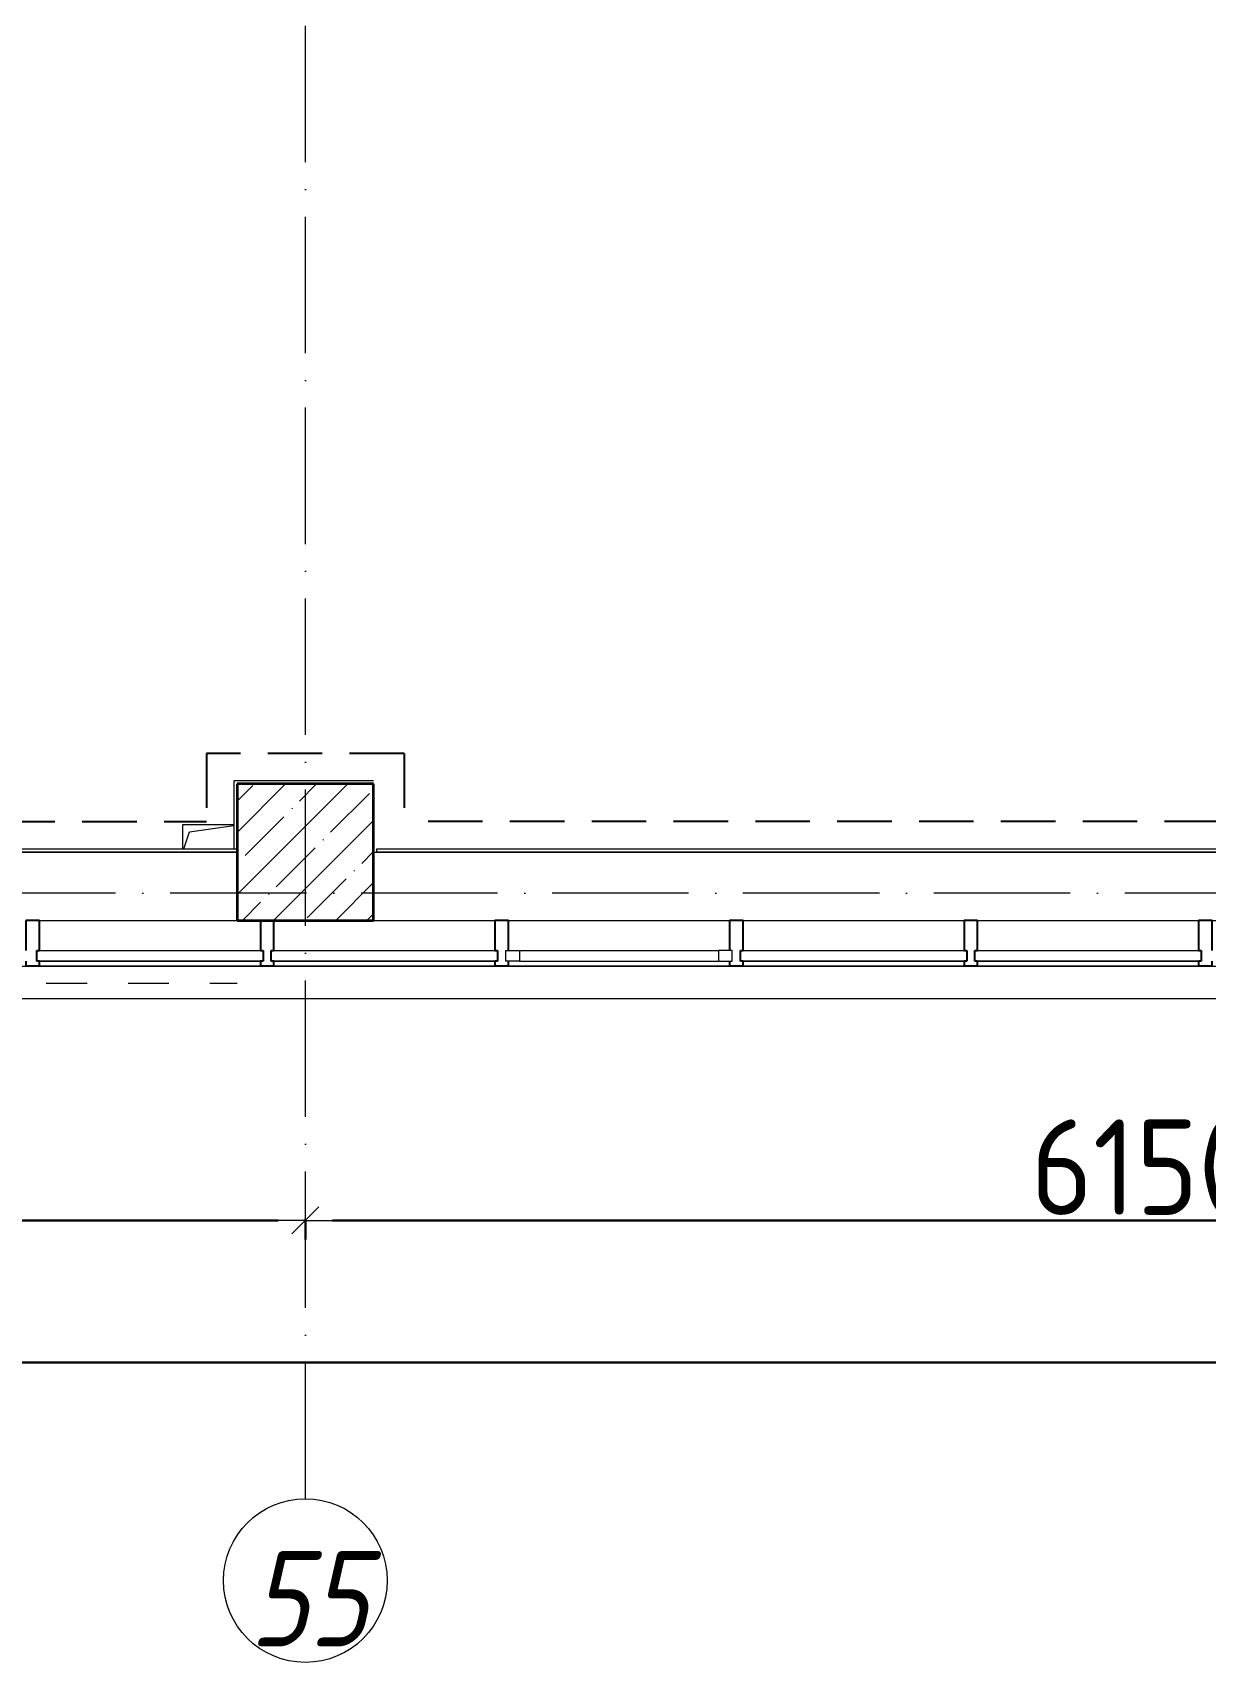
# Model space of a CAD drawing. Header units: millimetres. Extents: x -213536 to 1564669, y -45299 to 942238.
# Drawn here: x 282746 to 287046, y 209995 to 215970 of the extents above; entities that cross this region are included whole.
import ezdxf

# ---------------------------------------------------------------- set-up
doc = ezdxf.new("R2010")
doc.units = ezdxf.units.MM
for name, pattern in [('50_200_ШТРИХ_1Т_ш5_п1_п1_', [700, 500, -100, 0, -100]), ('Штрих короткий', [300, 150, -150]), ('Штриховая _2 мм - 1 мм_', [300, 200, -100])]:
    doc.linetypes.add(name, pattern=pattern)
for name, color, linetype, lineweight in [('0-1', 7, 'Continuous', 5), ('0-2', 7, 'Continuous', 9), ('Импосты витража', 7, 'Continuous', 9), ('Импосты витража-1', 7, 'Continuous', 25), ('Каркас_Импост', 7, 'Continuous', 13), ('Каркас_Импост-1', 7, 'Continuous', 9), ('Несущие колонны', 7, 'Continuous', 9), ('Несущие колонны-1', 7, 'Continuous', 35), ('Обобщенные модели', 7, 'Continuous', 9), ('Окна', 7, 'Continuous', 9), ('Оси', 7, 'Continuous', 9), ('Оси-1', 7, 'Continuous', 20), ('Оси-2', 7, '50_200_ШТРИХ_1Т_ш5_п1_п1_', 9), ('Остекление-1', 7, 'Continuous', 9), ('Перемычка-1', 7, 'Штрих короткий', 9), ('Размеры', 7, 'Continuous', 15), ('Стены', 7, 'Continuous', 9), ('Стены-1', 7, 'Continuous', 13)]:
    doc.layers.add(name, color=color, linetype=linetype, lineweight=lineweight)
doc.layers.add('СТ-1_1', color=7, linetype='Штриховая _2 мм - 1 мм_', lineweight=90, true_color=0x888888)
doc.layers.get('0-2').off()
doc.styles.add('ISOCPEUR_I_1', font='isocpeui.ttf', dxfattribs={"width": 0.85, "height": 2.5})
doc.styles.add('СПДС', font='isocpeur.ttf', dxfattribs={"width": 0.9})
doc.dimstyles.new('Размера А3', dxfattribs={"dimtxt": 200, "dimasz": 100, "dimexe": 70, "dimexo": 100, "dimgap": 20, "dimtad": 1, "dimdec": 0, "dimrnd": 10, "dimzin": 0, "dimdsep": 46, "dimtxsty": 'СПДС', "dimblk": 'ARROWHEAD_6', "dimcen": 1, "dimclrd": 256, "dimclre": 256, "dimclrt": 256, "dimazin": 0, "dimtfac": 1, "dimtdec": 0, "dimtmove": 2, "dimatfit": 3, "dimfxl": 1, "dimtolj": 1, "dimtzin": 0, "dimarcsym": 0})

# ---------------------------------------------------------------- blocks, each defined once
blk = doc.blocks.new('BSC_Колонна _Прямоугольная - 500х500-V56-АИ2_02_План отделки стен 2-го этажа _Часть 2_')
at = {"layer": 'Несущие колонны'}
h = blk.add_hatch(dxfattribs=at)
h.set_pattern_fill('FP_64', color=256, style=0, pattern_type=2)
h.set_pattern_definition([(45, (-77500, -150), (-114.04925, 114.04925), []), (45, (-77385.95, -150), (-114.04925, 114.04925), [201.613, -40.323, 3.353, -36.97])])
h.paths.add_polyline_path([(-250, -250), (250, -250), (250, 250), (-250, 250)], flags=0)
at = {"layer": 'Несущие колонны-1'}
for p, q in [((250, 250), (-250, 250)), ((-250, 250), (-250, -250)), ((250, -250), (250, 250)), ((-250, -250), (250, -250))]:
    blk.add_line(p, q, dxfattribs=at)
blk = doc.blocks.new('PNS_Панель прямоугольная1 - Нр_Стекло - 40мм-25374207-АИ2_02_План отделки стен 2-го этажа _Часть 2_')
at = {"layer": 'Остекление-1'}
for p, q in [((-405, 40), (405, 40)), ((-415, 0), (415, 0)), ((405, 0), (-405, 0))]:
    blk.add_line(p, q, dxfattribs=at)
blk = doc.blocks.new('PNS_Панель прямоугольная2 - Нр_Стекло - 40мм-26243285-АИ2_02_План отделки стен 2-го этажа _Часть 2_')
at = {"layer": 'Каркас_Импост'}
for p, q in [((-415, 0), (-415, 40)), ((-415, 40), (-365, 40)), ((-365, 40), (-365, 0)), ((415, 40), (365, 40)), ((365, 40), (365, 0)), ((415, 0), (415, 40)), ((-365, 0), (-415, 0)), ((365, 0), (415, 0))]:
    blk.add_line(p, q, dxfattribs=at)
at = {"layer": 'Каркас_Импост-1'}
for p, q in [((-365, 40), (365, 40)), ((-365, 0), (365, 0))]:
    blk.add_line(p, q, dxfattribs=at)
blk = doc.blocks.new('Прямоугольный импост - Импост структурный с накладкой - 150мм-V154-АИ2_02_План отделки стен 2-го этажа _Часть 2_')
at = {"layer": 'Импосты витража'}
for p, q in [((76525, -100), (77250, -100)), ((76525, -267), (77335, -267))]:
    blk.add_line(p, q, dxfattribs=at)
blk = doc.blocks.new('Прямоугольный импост - Импост структурный с накладкой - 150мм-V155-АИ2_02_План отделки стен 2-го этажа _Часть 2_')
at = {"layer": 'Импосты витража'}
for p, q in [((77750, -100), (78195, -100)), ((77385, -267), (78195, -267))]:
    blk.add_line(p, q, dxfattribs=at)
blk = doc.blocks.new('Прямоугольный импост - Импост структурный с накладкой - 150мм-25669421-АИ2_02_План отделки стен 2-го этажа _Часть 2_')
at = {"layer": 'Импосты витража'}
for p, q in [((75665, -100), (76475, -100)), ((75665, -267), (76475, -267))]:
    blk.add_line(p, q, dxfattribs=at)
blk = doc.blocks.new('Прямоугольный импост - Импост структурный с накладкой - 150мм-V150-АИ2_02_План отделки стен 2-го этажа _Часть 2_')
at = {"layer": 'Импосты витража-1'}
for p, q in [((-25, 0), (-25, 17)), ((-25, 17), (25, 17)), ((25, 0), (15, 0)), ((15, 0), (15, -40)), ((25, 17), (25, 0)), ((-25, -150), (-25, -40)), ((15, -40), (25, -40)), ((25, -40), (25, -150)), ((25, -150), (-25, -150))]:
    blk.add_line(p, q, dxfattribs=at)
blk = doc.blocks.new('Прямоугольный импост - Импост структурный с накладкой - 150мм-V156-АИ2_02_План отделки стен 2-го этажа _Часть 2_')
at = {"layer": 'Импосты витража-1'}
for p, q in [((-25, 0), (-25, 17)), ((-25, 17), (25, 17)), ((-15, 0), (-25, 0)), ((-15, -40), (-15, 0)), ((25, 0), (15, 0)), ((15, 0), (15, -40)), ((25, 17), (25, 0)), ((-25, -150), (-25, -40)), ((-25, -40), (-15, -40)), ((15, -40), (25, -40)), ((25, -40), (25, -150))]:
    blk.add_line(p, q, dxfattribs=at)
blk = doc.blocks.new('Прямоугольный импост - Импост структурный с накладкой - 150мм-25647633-АИ2_02_План отделки стен 2-го этажа _Часть 2_')
at = {"layer": 'Импосты витража-1'}
for p, q in [((-25, 0), (-25, 17)), ((-25, 17), (25, 17)), ((-15, 0), (-25, 0)), ((-15, -40), (-15, 0)), ((25, 17), (25, 0)), ((-25, -150), (-25, -40)), ((-25, -40), (-15, -40)), ((25, -40), (25, -150)), ((25, -150), (-25, -150))]:
    blk.add_line(p, q, dxfattribs=at)
blk = doc.blocks.new('Прямоугольный импост - Импост структурный с накладкой - 150мм-25647644-АИ2_02_План отделки стен 2-го этажа _Часть 2_')
at = {"layer": 'Импосты витража-1'}
for p, q in [((-25, 0), (-25, 17)), ((-25, 17), (25, 17)), ((-15, 0), (-25, 0)), ((-15, -40), (-15, 0)), ((25, 0), (15, 0)), ((15, 0), (15, -40)), ((25, 17), (25, 0)), ((-25, -150), (-25, -40)), ((-25, -40), (-15, -40)), ((15, -40), (25, -40)), ((25, -40), (25, -150)), ((25, -150), (-25, -150))]:
    blk.add_line(p, q, dxfattribs=at)
blk = doc.blocks.new('Проем_Дверь_Прямоугольный - 2500х2700h_витражные проемы-30580809-АИ2_02_План отделки стен 2-го этажа _Часть 2_')
at = {"layer": 'Перемычка-1'}
for p, q in [((1250, 115), (-1250, 115)), ((1250, -115), (-1250, -115))]:
    blk.add_line(p, q, dxfattribs=at)
blk = doc.blocks.new('Проем_Дверь_Прямоугольный - 4800х2700h_оконные проемы-26053820-АИ2_02_План отделки стен 2-го этажа _Часть 2_')
at = {"layer": 'Перемычка-1'}
for p, q in [((2400, 125), (-2400, 125)), ((2400, -125), (-2400, -125))]:
    blk.add_line(p, q, dxfattribs=at)
blk = doc.blocks.new('AR_Отверстие прямоугольное _в плите_ - AR_Отверстие прямоугольное _в плите_-V212-АИ2_02_План отделки стен 2-го этажа _Часть 2_')
at = {"layer": 'Обобщенные модели'}
for p, q in [((88, 50), (-100, 50)), ((-100, 50), (-100, -38)), ((-96, -38), (-75, 25)), ((-75, 25), (88, 48.3))]:
    blk.add_line(p, q, dxfattribs=at)
blk = doc.blocks.new('Отлив_СКБ - Отлив витража_120_НВФ-31885342-АИ2_02_План отделки стен 2-го этажа _Часть 2_')
at = {"layer": 'Окна'}
for p, q in [((7750, -2), (50, -2)), ((0, -120), (0, -113)), ((7800, -113), (7800, -120)), ((0, -120), (7800, -120))]:
    blk.add_line(p, q, dxfattribs=at)
blk = doc.blocks.new('0125-Р-ОО-Ш2-АР-о_23_10_2024_rvt-1-АИ2_02_План отделки стен 2-го этажа _Часть 2_')
at = {"layer": 'Стены'}
for p, q in [((74750, 150), (77250, 150)), ((77750, 150), (82550, 150))]:
    blk.add_line(p, q, dxfattribs=at)
at = {"layer": '0-2'}
for name, p in [('BSC_Колонна _Прямоугольная - 500х500-V56-АИ2_02_План отделки стен 2-го этажа _Часть 2_', (77500, 150)), ('AR_Отверстие прямоугольное _в плите_ - AR_Отверстие прямоугольное _в плите_-V212-АИ2_02_План отделки стен 2-го этажа _Часть 2_', (77150, 200)), ('Прямоугольный импост - Импост структурный с накладкой - 150мм-V154-АИ2_02_План отделки стен 2-го этажа _Часть 2_', (0, 0)), ('Прямоугольный импост - Импост структурный с накладкой - 150мм-V155-АИ2_02_План отделки стен 2-го этажа _Часть 2_', (0, 0)), ('Прямоугольный импост - Импост структурный с накладкой - 150мм-25669421-АИ2_02_План отделки стен 2-го этажа _Часть 2_', (2580, 0)), ('Прямоугольный импост - Импост структурный с накладкой - 150мм-25669421-АИ2_02_План отделки стен 2-го этажа _Часть 2_', (3440, 0)), ('Прямоугольный импост - Импост структурный с накладкой - 150мм-25669421-АИ2_02_План отделки стен 2-го этажа _Часть 2_', (4300, 0)), ('PNS_Панель прямоугольная1 - Нр_Стекло - 40мм-25374207-АИ2_02_План отделки стен 2-го этажа _Часть 2_', (76930, -250)), ('PNS_Панель прямоугольная1 - Нр_Стекло - 40мм-25374207-АИ2_02_План отделки стен 2-го этажа _Часть 2_', (77790, -250)), ('PNS_Панель прямоугольная2 - Нр_Стекло - 40мм-26243285-АИ2_02_План отделки стен 2-го этажа _Часть 2_', (78650, -250)), ('PNS_Панель прямоугольная1 - Нр_Стекло - 40мм-25374207-АИ2_02_План отделки стен 2-го этажа _Часть 2_', (79510, -250)), ('PNS_Панель прямоугольная1 - Нр_Стекло - 40мм-25374207-АИ2_02_План отделки стен 2-го этажа _Часть 2_', (80370, -250)), ('Отлив_СКБ - Отлив витража_120_НВФ-31885342-АИ2_02_План отделки стен 2-го этажа _Часть 2_', (74750, -267))]:
    blk.add_blockref(name, p, dxfattribs=at)
at = {"layer": '0-2', "rotation": 180}
for name, p in [('Проем_Дверь_Прямоугольный - 4800х2700h_оконные проемы-26053820-АИ2_02_План отделки стен 2-го этажа _Часть 2_', (80150, 25)), ('Проем_Дверь_Прямоугольный - 2500х2700h_витражные проемы-30580809-АИ2_02_План отделки стен 2-го этажа _Часть 2_', (76000, -215))]:
    blk.add_blockref(name, p, dxfattribs=at)
at = {"layer": '0-2', "extrusion": (0, 0, -1), "rotation": 180}
for name, p in [('Прямоугольный импост - Импост структурный с накладкой - 150мм-V150-АИ2_02_План отделки стен 2-го этажа _Часть 2_', (-76500, -250)), ('Прямоугольный импост - Импост структурный с накладкой - 150мм-V156-АИ2_02_План отделки стен 2-го этажа _Часть 2_', (-77360, -250)), ('Прямоугольный импост - Импост структурный с накладкой - 150мм-25647633-АИ2_02_План отделки стен 2-го этажа _Часть 2_', (-78220, -250)), ('Прямоугольный импост - Импост структурный с накладкой - 150мм-V150-АИ2_02_План отделки стен 2-го этажа _Часть 2_', (-79080, -250)), ('Прямоугольный импост - Импост структурный с накладкой - 150мм-25647644-АИ2_02_План отделки стен 2-го этажа _Часть 2_', (-79940, -250)), ('Прямоугольный импост - Импост структурный с накладкой - 150мм-25647633-АИ2_02_План отделки стен 2-го этажа _Часть 2_', (-80800, -250))]:
    blk.add_blockref(name, p, dxfattribs=at)
blk = doc.blocks.new('Ось сетки - Круг_Ø6_00__ISO-2_5_0_9K_-16731441-АИ2_02_План отделки стен 2-го этажа _Часть 2_')
at = {"layer": 'Оси-1'}
blk.add_circle((0, 0), 3, dxfattribs=at)
blk = doc.blocks.new('ARROWHEAD_6')
at = {"color": 0, "linetype": 'Continuous'}
for p, q in [((0, 0), (-1, 0)), ((-0.5, -0.5), (0.5, 0.5))]:
    blk.add_line(p, q, dxfattribs=at)
blk = doc.blocks.new('*D3048')
at = {"layer": 'Defpoints', "color": 0, "transparency": 16777216}
for p in [(280745.6, 211864.5), (283745.6, 211721.4), (283745.6, 211615.3)]:
    blk.add_point(p, dxfattribs=at)
at = {"layer": 'Размеры', "lineweight": -2, "transparency": 16777216}
for p, q in [((280745.6, 211764.5), (280745.6, 211545.3)), ((280845.6, 211615.3), (283645.6, 211615.3)), ((283745.6, 211621.4), (283745.6, 211545.3))]:
    blk.add_line(p, q, dxfattribs=at)
at = {"layer": 'Размеры', "lineweight": -2, "transparency": 16777216, "xscale": 100, "yscale": 100, "zscale": 100, "rotation": 180}
blk.add_blockref('ARROWHEAD_6', (280745.6, 211615.3), dxfattribs=at)
at = {"layer": 'Размеры', "lineweight": -2, "transparency": 16777216, "xscale": 100, "yscale": 100, "zscale": 100}
blk.add_blockref('ARROWHEAD_6', (283745.6, 211615.3), dxfattribs=at)
at = {"layer": 'Размеры', "lineweight": 25, "transparency": 16777216, "insert": (282245.6, 211810.3), "char_height": 350, "width": 2.488, "attachment_point": 5, "style": 'СПДС'}
blk.add_mtext('\\A1;3000', dxfattribs=at)
blk = doc.blocks.new('*D3049')
at = {"layer": 'Defpoints', "color": 0, "transparency": 16777216}
for p in [(283745.6, 211721.4), (289895.6, 211721.4), (289895.6, 211615.3)]:
    blk.add_point(p, dxfattribs=at)
at = {"layer": 'Размеры', "lineweight": -2, "transparency": 16777216}
for p, q in [((283745.6, 211621.4), (283745.6, 211545.3)), ((283845.6, 211615.3), (289795.6, 211615.3)), ((289895.6, 211621.4), (289895.6, 211545.3))]:
    blk.add_line(p, q, dxfattribs=at)
at = {"layer": 'Размеры', "lineweight": -2, "transparency": 16777216, "xscale": 100, "yscale": 100, "zscale": 100, "rotation": 180}
blk.add_blockref('ARROWHEAD_6', (283745.6, 211615.3), dxfattribs=at)
at = {"layer": 'Размеры', "lineweight": -2, "transparency": 16777216, "xscale": 100, "yscale": 100, "zscale": 100}
blk.add_blockref('ARROWHEAD_6', (289895.6, 211615.3), dxfattribs=at)
at = {"layer": 'Размеры', "lineweight": 25, "transparency": 16777216, "insert": (286820.6, 211810.3), "char_height": 350, "width": 2.3, "attachment_point": 5, "style": 'СПДС'}
blk.add_mtext('\\A1;6150', dxfattribs=at)
blk = doc.blocks.new('*D3055')
at = {"layer": 'Defpoints', "color": 0, "transparency": 16777216}
for p in [(206245.6, 211200.2), (309745.6, 211200.2), (309745.6, 211094.1)]:
    blk.add_point(p, dxfattribs=at)
at = {"layer": 'Размеры', "lineweight": -2, "transparency": 16777216}
for p, q in [((206245.6, 211100.2), (206245.6, 211024.1)), ((206345.6, 211094.1), (309645.6, 211094.1)), ((309745.6, 211100.2), (309745.6, 211024.1))]:
    blk.add_line(p, q, dxfattribs=at)
at = {"layer": 'Размеры', "lineweight": -2, "transparency": 16777216, "xscale": 100, "yscale": 100, "zscale": 100, "rotation": 180}
blk.add_blockref('ARROWHEAD_6', (206245.6, 211094.1), dxfattribs=at)
at = {"layer": 'Размеры', "lineweight": -2, "transparency": 16777216, "xscale": 100, "yscale": 100, "zscale": 100}
blk.add_blockref('ARROWHEAD_6', (309745.6, 211094.1), dxfattribs=at)
at = {"layer": 'Размеры', "lineweight": 25, "transparency": 16777216, "insert": (257995.6, 211289.1), "char_height": 350, "width": 3.544, "attachment_point": 5, "style": 'СПДС'}
blk.add_mtext('\\A1;103500', dxfattribs=at)
blk = doc.blocks.new('Оси1')
at = {"layer": 'Оси-2'}
for p, q in [((283745.6, 210594.5), (283745.6, 227065.2)), ((312453.9, 212815.2), (203926.8, 212815.2))]:
    blk.add_line(p, q, dxfattribs=at)
at = {"layer": 'Оси-1', "xscale": 99.99999999999993, "yscale": 99.99999999999993, "zscale": 99.99999999999993}
blk.add_blockref('Ось сетки - Круг_Ø6_00__ISO-2_5_0_9K_-16731441-АИ2_02_План отделки стен 2-го этажа _Часть 2_', (283745.6, 210294.5), dxfattribs=at)
at = {"layer": 'Оси', "insert": (283540.7, 210403.3), "char_height": 350, "width": 404.05, "attachment_point": 1, "style": 'ISOCPEUR_I_1'}
blk.add_mtext('55', dxfattribs=at)
at = {"layer": 'Размеры', "lineweight": 25}
for base, p1, p2, picture, middle in [((283745.6, 211615.3), (280745.6, 211864.5), (283745.6, 211721.4), '*D3048', (282245.6, 211810.3)), ((289895.6, 211615.3), (283745.6, 211721.4), (289895.6, 211721.4), '*D3049', (286820.6, 211810.3)), ((309745.6, 211094.1), (206245.6, 211200.2), (309745.6, 211200.2), '*D3055', (257995.6, 211289.1))]:
    dim = blk.add_linear_dim(base=base, p1=p1, p2=p2, dimstyle='Размера А3', override={"dimtxt": 350}, dxfattribs=at)
    dim.commit()
    dim.dimension.update_dxf_attribs({"geometry": picture, "text_midpoint": middle})

msp = doc.modelspace()

# ---------------------------------------------------------------- linework, layer by layer
at = {"layer": 'СТ-1_1', "lineweight": 25}
for p, q in [((283383.6, 213327.2), (283383.6, 213077.2)), ((284107.6, 213327.2), (283383.6, 213327.2)), ((284107.6, 213327.2), (284107.6, 213077.2)), ((281127.6, 213077.2), (283383.6, 213077.2)), ((288895.6, 213077.2), (284107.6, 213077.2))]:
    msp.add_line(p, q, dxfattribs=at)
at = {"layer": 'Стены'}
for p, q in [((283495.6, 212965.2), (280995.6, 212965.2)), ((281007.6, 212977.2), (283483.6, 212977.2)), ((284007.6, 212977.2), (288795.6, 212977.2)), ((284007.6, 212965.2), (284007.6, 212977.2)), ((288795.6, 212965.2), (284007.6, 212965.2))]:
    msp.add_line(p, q, dxfattribs=at)
at = {"layer": 'Стены-1'}
for p, q in [((283483.6, 213227.2), (283483.6, 212977.2)), ((283995.6, 213227.2), (283483.6, 213227.2)), ((283483.6, 212977.2), (283495.6, 212977.2))]:
    msp.add_line(p, q, dxfattribs=at)

# ---------------------------------------------------------------- block references
at = {"color": 2, "lineweight": 30}
msp.add_blockref('Оси1', (0, 0), dxfattribs=at)
at = {"layer": '0-1'}
msp.add_blockref('0125-Р-ОО-Ш2-АР-о_23_10_2024_rvt-1-АИ2_02_План отделки стен 2-го этажа _Часть 2_', (206245.6, 212815.2), dxfattribs=at)

doc.saveas('drawing.dxf')
